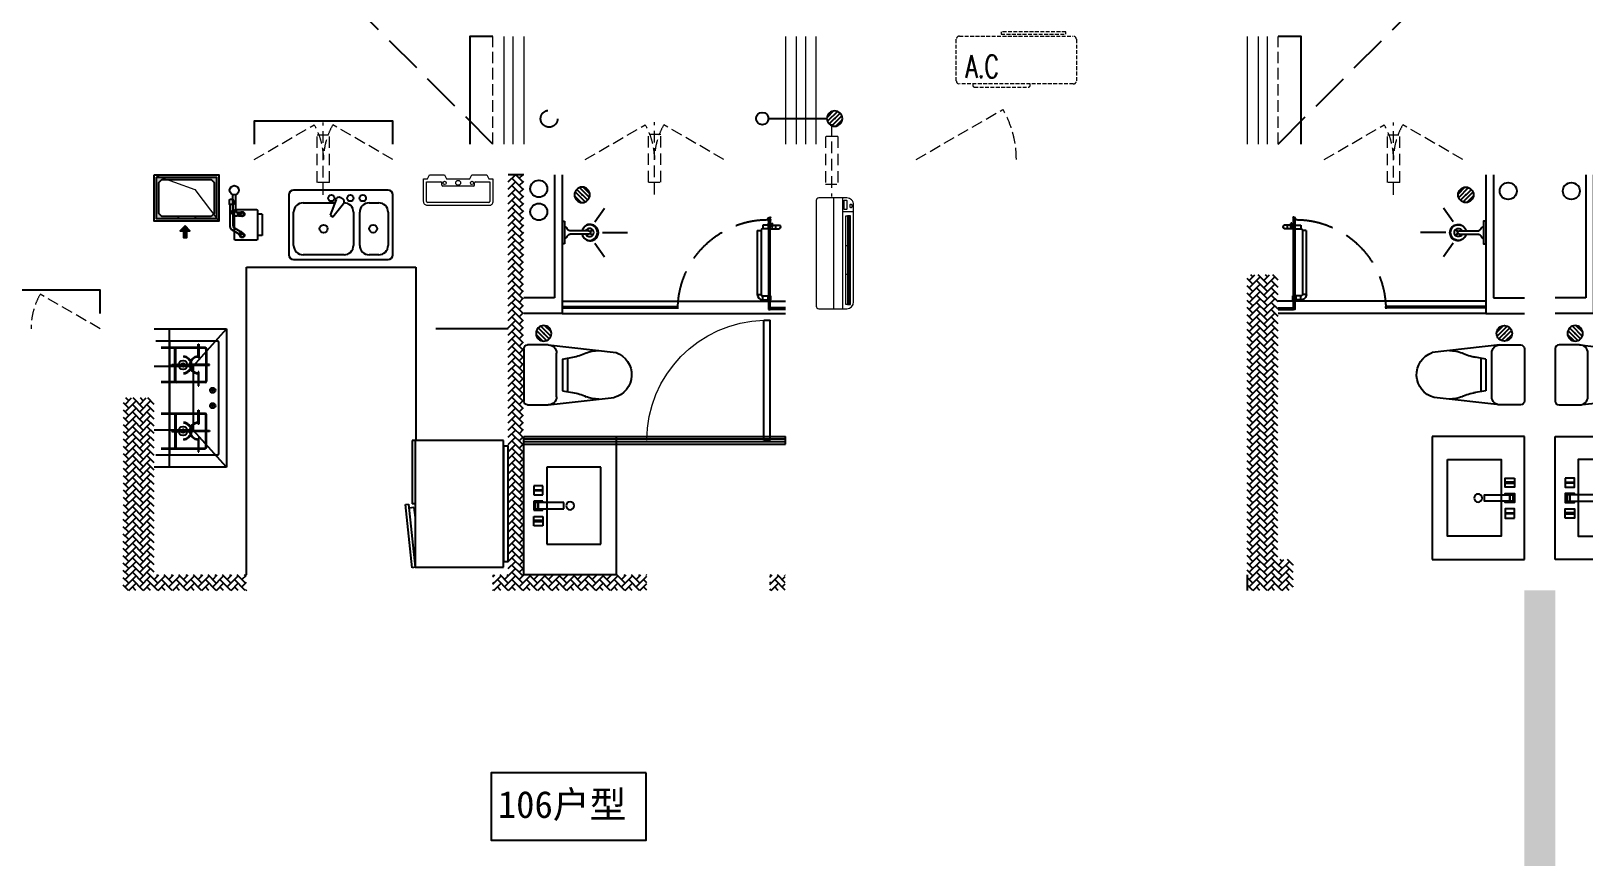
# Model space of a CAD drawing. Extents: x 5031545 to 5313844, y -886381 to -283477.
# Drawn here: x 5090514 to 5100600, y -785869 to -780502 of the extents above; entities that cross this region are included whole.
import ezdxf

# ---------------------------------------------------------------- set-up
doc = ezdxf.new("R2010")
doc.units = 0
doc.header["$LTSCALE"] = 1000
doc.header["$MEASUREMENT"] = 0
doc.linetypes.add('DASH', pattern=[0.35, 0.25, -0.1])
doc.linetypes.add('HIDDEN', pattern=[0.375, 0.25, -0.125])
doc.layers.get('0').update_dxf_attribs({"linetype": 'CONTINUOUS'})
for name, color, linetype in [('!!电气', 1, 'CONTINUOUS'), ('$RECOVER_210609100354-13', 7, 'CONTINUOUS'), ('$RECOVER_210609100354-32', 7, 'CONTINUOUS'), ('AH-FURNITURE', 1, 'CONTINUOUS'), ('CURTWALL', 4, 'CONTINUOUS'), ('IP-bath&kitchen-JOHNSON', 4, 'CONTINUOUS'), ('LVTRY', 252, 'CONTINUOUS'), ('P-bath&kitchen-JOHNSON', 4, 'CONTINUOUS'), ('VPIPE-中水', 122, 'CONTINUOUS'), ('VPIPE-凝结', 150, 'CONTINUOUS'), ('VPIPE-雨水', 4, 'DASH'), ('保温', 6, 'CONTINUOUS'), ('卫生间', 6, 'CONTINUOUS'), ('建筑-排气道', 252, 'CONTINUOUS'), ('看线', 185, 'CONTINUOUS')]:
    doc.layers.add(name, color=color, linetype=linetype)
for name, color, linetype, lineweight in [('PUB_HATCH', 8, 'CONTINUOUS', 9), ('WINDOW', 146, 'CONTINUOUS', 20), ('平面-栏杆', 56, 'CONTINUOUS', 15), ('平面-看线', 252, 'CONTINUOUS', 15), ('平面-空调室内机', 176, 'CONTINUOUS', 9), ('平面-空调预留孔', 252, 'CONTINUOUS', 15), ('立面-洞口示意', 252, 'CONTINUOUS', 13)]:
    doc.layers.add(name, color=color, linetype=linetype, lineweight=lineweight)
doc.styles.add('_TCH_DIM', font='SIMPLEX', dxfattribs={"bigfont": 'GBCBIG'})
doc.styles.add('DIM_FONT', font='SIMPLEX', dxfattribs={"width": 0.7, "bigfont": 'GBCBIG'})
doc.styles.add('黑体', font='simhei.ttf')
pattern_1 = [(45, (0, 0), (0, 47.4157523), [100.584, -33.528]), (135, (23.708, 23.708), (3e-15, 47.4157523), [100.584, -33.528])]

# ---------------------------------------------------------------- blocks, each defined once
blk = doc.blocks.new('135')
blk.add_hatch(color=256).paths.add_polyline_path([(5, 2), (4, -1), (-5, 2), (-4, 5)])
for p, q in [((-6, 19), (-3, 19)), ((-3, 19), (-6, 19)), ((-6, 3), (5, -2)), ((-6, 3), (-5, 3)), ((-5, 11), (-5, 31)), ((5, 11), (-5, 11)), ((5, 10), (-5, 10)), ((-5, 3), (-4, 6)), ((-4, 6), (5, 2)), ((0, 0), (0, 39)), ((6, 19), (3, 19)), ((3, 19), (6, 19)), ((4, -1), (5, 2)), ((5, 11), (5, 32)), ((4, -1), (6, -2))]:
    blk.add_line(p, q)
for centre, radius, start, end in [((6, 16), 13.5, 151.0147, 204.8403), ((13, 4), 20.5, 163.0924, 182.0012), ((-6, 4), 1, 184.2275, 248.4661), ((-5, 22), 0.5, 335.7643, 151.0147), ((4, 18), 9.42, 155.7643, 171.9773), ((9, 15), 14.6, 166.278, 198.0953), ((14, 4), 19.5, 163.7443, 182.5269), ((-5, 3), 0.5, 181.9385, 247.2597), ((5, 22), 0.5, 29.8425, 204.574), ((-6, 17), 11.7, 10.475, 24.574), ((-6, 15), 12.4, 338.6449, 16.0476), ((29, 7), 24, 172.9439, 199.2318), ((-6, 16), 13.4, 334.9111, 29.8425), ((26, 6), 20.6, 169.1454, 199.9526), ((6, -1), 1.17, 247.4597, 19.9526), ((6, -1), 0.5, 247.4597, 19.2318)]:
    blk.add_arc(centre, radius, start, end)
blk.add_open_spline([(-5, 31), (-4, 31), (-2, 33), (1, 29), (3, 31), (5, 32)], degree=3, knots=[0, 0, 0, 0, 3.066329, 6.218313, 11.124135, 11.124135, 11.124135, 11.124135])
blk = doc.blocks.new('fgdfsdfsfssfes')
at = {"layer": '$RECOVER_210609100354-32', "color": 252}
for p, q in [((575894, 371358), (575894, 370558)), ((575944, 371358), (575944, 370458)), ((575894, 370558), (575694, 370558)), ((575944, 370458), (575694, 370458))]:
    blk.add_line(p, q, dxfattribs=at)
at = {"color": 252}
for p, q in [((576067, 371179), (576024, 371221)), ((576092, 371182), (576027, 371247)), ((576109, 371193), (576038, 371264)), ((576120, 371210), (576056, 371275)), ((576123, 371235), (576081, 371278)), ((575817, 370279), (575774, 370321)), ((575842, 370282), (575777, 370347)), ((575859, 370293), (575788, 370364)), ((575870, 370310), (575806, 370375)), ((575873, 370335), (575831, 370378)), ((575694, 370228), (575694, 369888)), ((575853, 370253), (575719, 370253)), ((575853, 370253), (576293, 370203)), ((575906, 369916), (575906, 370200)), ((575945, 370161), (576024, 370175)), ((575945, 370161), (575945, 369955)), ((575977, 370167), (575977, 369949)), ((575853, 369863), (576281, 369912)), ((575945, 369955), (576024, 369941)), ((575719, 369863), (575853, 369863))]:
    blk.add_line(p, q, dxfattribs=at)
for points in [[(576194, 369508), (575844, 369508), (575844, 369009), (576194, 369009)], [(575759, 369388), (575759, 369328), (575819, 369328), (575819, 369388)], [(575814, 369361), (575814, 369355), (575764, 369355), (575764, 369361)], [(575759, 369128), (575759, 369188), (575819, 369188), (575819, 369128)], [(575789, 369238), (575789, 369278), (575769, 369278), (575769, 369238)], [(575789, 369278), (575789, 369238), (575954, 369238), (575954, 369278)], [(575814, 369155), (575814, 369161), (575764, 369161), (575764, 369155)]]:
    blk.add_lwpolyline(points, close=True, dxfattribs=at)
blk.add_lwpolyline([(575819, 369278), (575819, 369288), (575759, 369288), (575759, 369228), (575819, 369228), (575819, 369238)], dxfattribs=at)
blk.add_circle((575995, 369258), 26, dxfattribs=at)
for centre, radius, start, end in [((575719, 370228), 25, 90, 180), ((575853, 370200), 53.3, 0, 90), ((575968, 370463), 294, 278.5172, 296.4631), ((576181, 369992), 224, 90, 111.4798), ((576241, 370059), 153, 285.0773, 70.1181), ((575719, 369888), 25, 180, 270), ((575853, 369916), 53.3, 270, 0), ((575968, 369653), 294, 63.5369, 81.4828), ((576181, 370125), 224, 248.5202, 270)]:
    blk.add_arc(centre, radius, start, end, dxfattribs=at)
at = {"color": 252, "extrusion": (0, 0, -1)}
for centre in [(576074, 371228), (575824, 370328)]:
    blk.add_ellipse(centre, major_axis=(-35.4, 35.4), ratio=1, start_param=5.497787, end_param=11.780972, dxfattribs=at)
at = {"color": 252}
for p in [(576074, 371228), (575824, 370328)]:
    blk.add_point(p, dxfattribs=at)
at = {"layer": 'IP-bath&kitchen-JOHNSON', "color": 252}
for p, q in [((576157, 371052), (576219, 371141)), ((576157, 370915), (576219, 370826)), ((576205, 370983), (576368, 370983)), ((575944, 370538), (577294, 370538)), ((575944, 370503), (576594, 370503)), ((575944, 370493), (576594, 370493)), ((576594, 370493), (576594, 370503)), ((577294, 370493), (577194, 370493)), ((577194, 370483), (577194, 370493)), ((575944, 370458), (577294, 370458)), ((577294, 370483), (577194, 370483))]:
    blk.add_line(p, q, dxfattribs=at)
for centre, major_axis, ratio, start_param, end_param in [((576123, 370983), (0, -51), 0.990052, -1.36297, 4.504563), ((576122, 370983), (0, -26.8), 0.994812, -1.167677, 4.309269)]:
    blk.add_ellipse(centre, major_axis=major_axis, ratio=ratio, start_param=start_param, end_param=end_param, dxfattribs=at)
at = {"layer": 'LVTRY', "color": 252}
for p, q in [((575944, 371057), (575944, 370910)), ((577111, 370997), (577111, 370581)), ((577111, 370997), (577136, 370997)), ((577136, 370997), (577136, 370581)), ((577146, 371032), (577146, 371007)), ((577178, 371032), (577146, 371032)), ((577178, 371007), (577146, 371007)), ((577184, 371045), (577190, 371045)), ((577184, 371015), (577184, 371045)), ((577184, 371015), (577190, 371015)), ((577187, 371045), (577189, 371043)), ((577187, 371026), (577187, 371045)), ((577187, 371034), (577187, 371015)), ((577187, 371015), (577189, 371018)), ((577189, 371028), (577189, 371043)), ((577189, 371028), (577189, 371018)), ((577190, 371045), (577192, 371044)), ((577190, 371043), (577190, 371045)), ((577190, 371018), (577190, 371015)), ((577190, 371015), (577192, 371017)), ((577192, 371043), (577192, 371044)), ((577192, 371018), (577192, 371017)), ((577200, 371032), (577255, 371032)), ((577200, 371007), (577255, 371007)), ((577205, 371045), (577208, 371045)), ((577205, 371045), (577205, 371015)), ((577205, 371015), (577208, 371015)), ((577208, 371045), (577211, 371043)), ((577208, 371045), (577208, 371028)), ((577208, 371015), (577208, 371033)), ((577208, 371015), (577211, 371018)), ((577211, 371018), (577211, 371043)), ((577232, 371007), (577232, 371032)), ((576117, 370994), (575993, 370994)), ((576117, 370973), (575993, 370973)), ((577111, 370581), (577136, 370581)), ((577146, 370545), (577146, 370571)), ((577146, 370571), (577178, 370571)), ((577146, 370545), (577178, 370545)), ((577180, 370573), (577178, 370571)), ((577178, 370571), (577178, 370545)), ((577180, 370543), (577178, 370545)), ((577180, 370573), (577180, 370543)), ((577183, 370573), (577180, 370573)), ((577183, 370543), (577180, 370543)), ((577183, 370573), (577183, 370543)), ((577195, 370573), (577198, 370573)), ((577195, 370543), (577195, 370573)), ((577195, 370543), (577198, 370543)), ((577198, 370543), (577198, 370573)), ((577198, 370573), (577199, 370571)), ((577199, 370545), (577199, 370571)), ((575694, 368858), (575694, 369658)), ((575694, 369658), (576294, 369658)), ((576294, 369658), (576294, 368858)), ((576294, 368858), (575694, 368858))]:
    blk.add_line(p, q, dxfattribs=at)
blk.add_lwpolyline([(575944, 371057), (575960, 371057), (575960, 370910), (575944, 370910)], dxfattribs=at)
for points in [[(575974, 371010, 0.364142), (575960, 371021, 0.020495)], [(575993, 370994, -0.21439), (575974, 371010, -7.649644)], [(575974, 370957, -0.364142), (575960, 370946, -0.020495)], [(575993, 370973, 0.214893), (575974, 370957, 7.649644)]]:
    blk.add_lwpolyline(points, format="xyb", dxfattribs=at)
blk.add_lwpolyline([(577194, 370483), (577194, 371070), (577184, 371070), (577184, 370483)], close=True, dxfattribs=at)
for centre, radius, start, end in [((577246, 371020), 15.3, 304.053, 55.9616), ((576117, 370983), 10.5, 270.0085, 90.0085)]:
    blk.add_arc(centre, radius, start, end, dxfattribs=at)
for centre, major_axis, ratio, start_param, end_param in [((576125, 370983), (0, 53.6), 0.987577, 1.76809, 7.656688), ((576109, 370996), (-1.43, 0), 0.85, 4.712389, 10.995574), ((576133, 370996), (-1.43, 0), 0.85, 4.712389, 10.995574), ((577146, 370997), (0, 10.4), 1, 0, 1.570796), ((576109, 370971), (-1.43, 0), 0.85, -1.570796, 4.712389), ((576133, 370971), (-1.43, 0), 0.85, 4.712389, 10.995574), ((577146, 370581), (0, 35.7), 1, 1.570796, 3.141593), ((577146, 370581), (0, 10.4), 1, 1.570796, 3.141593)]:
    blk.add_ellipse(centre, major_axis=major_axis, ratio=ratio, start_param=start_param, end_param=end_param, dxfattribs=at)
at = {"layer": 'P-bath&kitchen-JOHNSON', "color": 252, "linetype": 'DASH'}
blk.add_arc((577180, 370481), 586, 89.7967, 179.3922, dxfattribs=at)
at = {"layer": 'LVTRY', "color": 252, "xscale": -1, "rotation": 179.9926850961998}
blk.add_blockref('135', (577189, 371081), dxfattribs=at)
blk = doc.blocks.new('cvxcvxvcxvcx')
blk.add_hatch(color=252).paths.add_polyline_path([(580594, 371079), (580595, 371082), (580603, 371078), (580602, 371075)])
at = {"layer": '$RECOVER_210609100354-32', "color": 252}
for p, q in [((581944, 371358), (581944, 370458)), ((581994, 371358), (581994, 370558)), ((581994, 370558), (582194, 370558)), ((581944, 370458), (582194, 370458))]:
    blk.add_line(p, q, dxfattribs=at)
at = {"color": 252}
for p, q in [((581764, 371235), (581807, 371278)), ((581767, 371210), (581832, 371275)), ((581778, 371193), (581849, 371264)), ((581795, 371182), (581860, 371247)), ((581821, 371179), (581863, 371221)), ((580605, 371078), (580593, 371083)), ((580595, 371082), (580593, 371083)), ((580595, 371082), (580593, 371079)), ((580602, 371075), (580593, 371079)), ((580593, 371071), (580604, 371071)), ((580593, 371070), (580604, 371070)), ((580593, 371062), (580595, 371061)), ((580595, 371061), (580593, 371061)), ((580594, 371070), (580594, 371048)), ((580599, 371081), (580599, 371042)), ((580604, 371078), (580602, 371075)), ((580604, 371062), (580602, 371061)), ((580602, 371061), (580604, 371061)), ((580604, 371078), (580604, 371078)), ((580604, 371070), (580604, 371050)), ((580634, 370413), (580594, 370413)), ((580594, 369633), (580594, 370413)), ((580634, 369633), (580634, 370413)), ((582014, 370335), (582057, 370378)), ((582017, 370310), (582082, 370375)), ((582028, 370293), (582099, 370364)), ((582045, 370282), (582110, 370347)), ((582071, 370279), (582113, 370321)), ((582034, 370253), (581594, 370203)), ((581981, 369916), (581981, 370200)), ((582034, 370253), (582169, 370253)), ((582194, 370228), (582194, 369888)), ((581942, 370161), (581864, 370175)), ((581910, 370167), (581910, 369949)), ((581942, 370161), (581942, 369955)), ((582034, 369863), (581607, 369912)), ((581942, 369955), (581864, 369941)), ((582169, 369863), (582034, 369863)), ((580594, 369633), (580634, 369633)), ((581694, 369458), (582044, 369458)), ((581694, 368959), (581694, 369458)), ((582044, 369458), (582044, 368959)), ((582069, 369278), (582069, 369338)), ((582069, 369338), (582129, 369338)), ((582074, 369311), (582074, 369305)), ((582124, 369311), (582074, 369311)), ((582074, 369305), (582124, 369305)), ((582124, 369305), (582124, 369311)), ((582129, 369338), (582129, 369278)), ((581934, 369188), (581934, 369228)), ((581934, 369228), (582099, 369228)), ((582099, 369188), (581934, 369188)), ((582129, 369278), (582069, 369278)), ((582069, 369228), (582069, 369238)), ((582069, 369238), (582129, 369238)), ((582069, 369178), (582069, 369188)), ((582099, 369188), (582099, 369228)), ((582099, 369228), (582119, 369228)), ((582099, 369228), (582099, 369188)), ((582119, 369188), (582099, 369188)), ((582119, 369228), (582119, 369188)), ((582129, 369238), (582129, 369178)), ((582129, 369178), (582069, 369178)), ((582129, 369138), (582069, 369138)), ((582069, 369138), (582069, 369078)), ((582074, 369105), (582074, 369111)), ((582074, 369111), (582124, 369111)), ((582124, 369105), (582074, 369105)), ((582124, 369111), (582124, 369105)), ((582129, 369078), (582129, 369138)), ((582069, 369078), (582129, 369078)), ((582044, 368959), (581694, 368959))]:
    blk.add_line(p, q, dxfattribs=at)
blk.add_circle((581893, 369208), 26, dxfattribs=at)
for centre, radius, start, end in [((580605, 371065), 13.4, 154.9185, 209.8498), ((580593, 371082), 0.5, 67.467, 199.2391), ((580593, 371082), 1.17, 67.467, 199.9599), ((580570, 371074), 24, 352.9513, 19.2391), ((580572, 371074), 20.6, 349.1527, 19.9599), ((580605, 371065), 12.4, 158.6522, 196.0549), ((580605, 371064), 11.7, 190.4823, 204.5814), ((580594, 371058), 0.5, 209.8498, 24.5814), ((580595, 371063), 9.42, 335.7717, 351.9846), ((580604, 371059), 0.5, 155.7717, 331.0221), ((580604, 371077), 0.5, 1.9458, 67.267), ((580585, 371077), 19.5, 343.7516, 2.5342), ((580593, 371065), 13.5, 331.0221, 24.8476), ((580590, 371065), 14.6, 346.2853, 18.1027), ((580605, 371077), 1, 4.2348, 68.4734), ((580585, 371077), 20.5, 343.0997, 2.0085), ((581646, 370059), 153, 109.8819, 254.9227), ((581707, 369992), 224, 68.5202, 90), ((581920, 370463), 294, 243.5369, 261.4828), ((582034, 370200), 53.3, 90, 180), ((582169, 370228), 25, 0, 90), ((581707, 370125), 224, 270, 291.4798), ((581920, 369653), 294, 98.5172, 116.4631), ((582034, 369916), 53.3, 180, 270), ((582169, 369888), 25, 270, 0)]:
    blk.add_arc(centre, radius, start, end, dxfattribs=at)
at = {"color": 252, "lineweight": 13}
blk.add_arc((580614, 369633), 780, 360, 88.5307, dxfattribs=at)
at = {"color": 252}
for centre in [(581814, 371228), (582064, 370328)]:
    blk.add_ellipse(centre, major_axis=(35.4, 35.4), ratio=1, start_param=5.497787, end_param=11.780972, dxfattribs=at)
blk.add_open_spline([(580604, 371050), (580603, 371049), (580601, 371048), (580598, 371052), (580595, 371050), (580594, 371048)], degree=3, knots=[0, 0, 0, 0, 3.066329, 6.218313, 11.124135, 11.124135, 11.124135, 11.124135], dxfattribs=at)
for p in [(581814, 371228), (582064, 370328)]:
    blk.add_point(p, dxfattribs=at)
at = {"layer": 'CURTWALL', "color": 252}
for p, q in [((582194, 369658), (580494, 369658)), ((580494, 369608), (580494, 369658)), ((582194, 369642), (580494, 369642)), ((582194, 369625), (580494, 369625)), ((582194, 369608), (580494, 369608)), ((582194, 369608), (582194, 369658))]:
    blk.add_line(p, q, dxfattribs=at)
at = {"layer": 'IP-bath&kitchen-JOHNSON', "color": 252}
for p, q in [((581731, 371052), (581669, 371141)), ((581682, 370983), (581519, 370983)), ((581731, 370915), (581669, 370826)), ((581944, 370538), (580494, 370538)), ((580494, 370493), (580594, 370493)), ((580594, 370483), (580594, 370493)), ((581944, 370503), (581194, 370503)), ((581194, 370493), (581194, 370503)), ((581944, 370493), (581194, 370493)), ((580494, 370483), (580594, 370483)), ((581944, 370458), (580494, 370458))]:
    blk.add_line(p, q, dxfattribs=at)
at = {"layer": 'IP-bath&kitchen-JOHNSON', "color": 252, "extrusion": (0, 0, -1)}
for centre, major_axis, ratio, start_param, end_param in [((581765, 370983), (0, 51), 0.990052, 1.778622, 7.646156), ((581766, 370983), (0, 26.8), 0.994812, 1.973916, 7.450862)]:
    blk.add_ellipse(centre, major_axis=major_axis, ratio=ratio, start_param=start_param, end_param=end_param, dxfattribs=at)
at = {"layer": 'LVTRY', "color": 252}
for p, q in [((580587, 371032), (580533, 371032)), ((580587, 371007), (580533, 371007)), ((580556, 371007), (580556, 371032)), ((580579, 371045), (580577, 371043)), ((580577, 371018), (580577, 371043)), ((580579, 371015), (580577, 371018)), ((580582, 371045), (580579, 371045)), ((580579, 371045), (580579, 371028)), ((580579, 371015), (580579, 371033)), ((580582, 371015), (580579, 371015)), ((580582, 371045), (580582, 371015)), ((580594, 370483), (580594, 371070)), ((580594, 371070), (580604, 371070)), ((580597, 371045), (580596, 371044)), ((580596, 371043), (580596, 371044)), ((580596, 371018), (580596, 371017)), ((580597, 371015), (580596, 371017)), ((580604, 371045), (580597, 371045)), ((580597, 371043), (580597, 371045)), ((580597, 371018), (580597, 371015)), ((580604, 371015), (580597, 371015)), ((580601, 371045), (580599, 371043)), ((580599, 371028), (580599, 371043)), ((580599, 371028), (580599, 371018)), ((580601, 371015), (580599, 371018)), ((580601, 371026), (580601, 371045)), ((580601, 371034), (580601, 371015)), ((580604, 371070), (580604, 370483)), ((580604, 371015), (580604, 371045)), ((580609, 371032), (580641, 371032)), ((580609, 371007), (580641, 371007)), ((580641, 371032), (580641, 371007)), ((580651, 370997), (580651, 370581)), ((580677, 370997), (580651, 370997)), ((580677, 370997), (580677, 370581)), ((581944, 371057), (581928, 371057)), ((581928, 371057), (581928, 370910)), ((581944, 371057), (581944, 370910)), ((581770, 370994), (581894, 370994)), ((581770, 370973), (581894, 370973)), ((581928, 370910), (581944, 370910)), ((580590, 370573), (580588, 370571)), ((580588, 370545), (580588, 370571)), ((580590, 370543), (580590, 370573)), ((580593, 370573), (580590, 370573)), ((580593, 370543), (580590, 370543)), ((580593, 370543), (580593, 370573)), ((580604, 370573), (580607, 370573)), ((580604, 370573), (580604, 370543)), ((580604, 370543), (580607, 370543)), ((580607, 370573), (580607, 370543)), ((580607, 370573), (580609, 370571)), ((580607, 370543), (580609, 370545)), ((580609, 370571), (580609, 370545)), ((580641, 370571), (580609, 370571)), ((580641, 370545), (580609, 370545)), ((580641, 370545), (580641, 370571)), ((580677, 370581), (580651, 370581)), ((580604, 370483), (580594, 370483)), ((582194, 369658), (581594, 369658)), ((581594, 369658), (581594, 368758)), ((582194, 368758), (582194, 369658)), ((581594, 368758), (582194, 368758))]:
    blk.add_line(p, q, dxfattribs=at)
for centre, radius, start, end in [((580541, 371020), 15.3, 124.0384, 235.947), ((581886, 371022), 29.7, 286.0573, 334.4592), ((581927, 371006), 14.6, 87.5818, 167.6166), ((581770, 370983), 10.5, 89.9915, 269.9915), ((581886, 370944), 29.9, 25.5934, 74.1055), ((581927, 370960), 14.6, 192.3665, 272.4012)]:
    blk.add_arc(centre, radius, start, end, dxfattribs=at)
at = {"layer": 'LVTRY', "color": 252, "extrusion": (0, 0, -1)}
for centre, major_axis, ratio, start_param, end_param in [((580641, 370997), (7.33, 7.33), 1, -0.78527, 0.785526), ((581762, 370983), (0, 53.6), 0.987577, 1.76809, 7.656688), ((581754, 370996), (-1.43, 0), 0.85, -1.570796, 4.712389), ((581779, 370996), (-1.43, 0), 0.85, 4.712389, 10.995574), ((581754, 370971), (-1.43, 0), 0.85, -1.570796, 4.712389), ((581779, 370971), (-1.43, 0), 0.85, -1.570796, 4.712389), ((580641, 370581), (7.33, 7.33), 1, 0.785526, 2.356322), ((580641, 370581), (-25.3, 25.3), 1, 2.356322, 3.927118)]:
    blk.add_ellipse(centre, major_axis=major_axis, ratio=ratio, start_param=start_param, end_param=end_param, dxfattribs=at)
at = {"layer": 'P-bath&kitchen-JOHNSON', "color": 252, "linetype": 'DASH'}
blk.add_arc((580607, 370481), 586, 0.6078, 90.2033, dxfattribs=at)
blk = doc.blocks.new('A$C001338C2')
at = {"color": 8}
for p, q in [((845, 304), (55, 304)), ((109, 215), (109, 304)), ((0, 249), (0, 22)), ((900, 22), (900, 249)), ((22, 0), (878, 0))]:
    blk.add_line(p, q, dxfattribs=at)
at = {"color": 8, "lineweight": 5}
for p, q in [((865, 279), (144, 279)), ((144, 279), (144, 266)), ((387, 279), (144, 279)), ((144, 279), (144, 253)), ((144, 266), (865, 266)), ((144, 240), (144, 253)), ((144, 253), (865, 253)), ((387, 240), (387, 279)), ((865, 279), (622, 279)), ((622, 279), (622, 240)), ((865, 253), (865, 279)), ((865, 266), (865, 240)), ((900, 215), (0, 215)), ((900, 143), (0, 143)), ((865, 240), (144, 240)), ((622, 240), (387, 240))]:
    blk.add_line(p, q, dxfattribs=at)
at = {"color": 8}
for points in [[(73, 275), (57, 275, -0.414214), (51, 281), (51, 283, -0.414214), (57, 289), (73, 289, -0.414214), (79, 283), (79, 281, -0.414214)], [(89, 226), (22, 226, -0.414214), (17, 232), (17, 243, -0.414214), (22, 249), (89, 249, -0.414214), (95, 243), (95, 232, -0.414214)]]:
    blk.add_lwpolyline(points, format="xyb", close=True, dxfattribs=at)
for centre, radius, start, end in [((55, 249), 55, 90, 180), ((845, 249), 55, 360, 90), ((22, 22), 22, 180, 270), ((878, 22), 22, 270, 360)]:
    blk.add_arc(centre, radius, start, end, dxfattribs=at)
blk = doc.blocks.new('dongkong')
at = {"layer": '平面-空调预留孔', "color": 8, "linetype": 'HIDDEN', "ltscale": 0.3}
for p, q in [((-603836, 210821), (-603836, 210511)), ((-603836, 210821), (-603756, 210821)), ((-603796, 210900), (-603796, 210431)), ((-603756, 210821), (-603756, 210511))]:
    blk.add_line(p, q, dxfattribs=at)
blk.add_lwpolyline([(-603756, 210511), (-603836, 210511)], dxfattribs=at)
blk = doc.blocks.new('VDVDVDCZSCCS')
at = {"layer": '保温', "linetype": 'ByBlock', "ltscale": 10}
h = blk.add_hatch(dxfattribs=at)
h.set_pattern_fill('AR-HBONE', color=251, scale=55)
h.set_pattern_definition(pattern_1)
h.paths.add_polyline_path([(554117, 373624), (554116, 371024), (554017, 371024), (554017, 373624)])
h = blk.add_hatch(dxfattribs=at)
h.set_pattern_fill('AR-HBONE', color=251, scale=55)
h.set_pattern_definition(pattern_1)
h.paths.add_polyline_path([(559017, 372974), (559016, 370924), (558816, 370924), (558817, 372974)])
h = blk.add_hatch(dxfattribs=at)
h.set_pattern_fill('AR-HBONE', color=251, scale=55)
h.set_pattern_definition(pattern_1)
h.paths.add_polyline_path([(551717, 372174), (551716, 370924), (551516, 370924), (551517, 372174)])
h = blk.add_hatch(dxfattribs=at)
h.set_pattern_fill('AR-HBONE', color=251, scale=55)
h.set_pattern_definition(pattern_1)
h.paths.add_polyline_path([(559016, 370924), (559016, 371124), (559116, 371124), (559116, 370924)])
h = blk.add_hatch(dxfattribs=at)
h.set_pattern_fill('AR-HBONE', color=251, scale=55)
h.set_pattern_definition(pattern_1)
h.paths.add_polyline_path([(551716, 370924), (551716, 371024), (552316, 371024), (552316, 370924)])
h = blk.add_hatch(dxfattribs=at)
h.set_pattern_fill('AR-HBONE', color=251, scale=55)
h.set_pattern_definition(pattern_1)
edge = h.paths.add_edge_path()
edge.add_line((553917, 370924), (553917, 371024))
edge.add_line((553918, 371024), (554916, 371024))
edge.add_line((554916, 371024), (554916, 370924))
edge.add_line((554916, 370924), (553917, 370924))
h = blk.add_hatch(dxfattribs=at)
h.set_pattern_fill('AR-HBONE', color=251, scale=55)
h.set_pattern_definition(pattern_1)
h.paths.add_polyline_path([(555716, 370924), (555716, 371024), (555816, 371024), (555816, 370924)])
at = {"layer": '保温', "color": 251, "linetype": 'ByBlock', "ltscale": 10}
for p, q in [((554117, 373624), (554017, 373624)), ((558817, 371024), (558817, 370924))]:
    blk.add_line(p, q, dxfattribs=at)
blk = doc.blocks.new('*U140')
h = blk.add_hatch(color=5)
h.set_gradient(color1=(0, 0, 255), rotation=180, tint=1)
h.paths.add_polyline_path([(0, 0), (-6.35, -6.35), (-6.35, -2.159), (-15, -2.159), (-15, 2.159), (-6.35, 2.159), (-6.35, 6.35)])
at = {"color": 0, "linetype": 'Continuous'}
blk.add_lwpolyline([(0, 0), (-6.35, -6.35), (-6.35, -2.159), (-15, -2.159), (-15, 2.159), (-6.35, 2.159), (-6.35, 6.35)], close=True, dxfattribs=at)
blk = doc.blocks.new('vcxvcdfvdxv')
at = {"layer": 'PUB_HATCH'}
blk.add_hatch(color=252, dxfattribs=at).paths.add_polyline_path([(582309, 371343), (582309, 371073), (582449, 371073), (582449, 371088), (582344, 371088), (582324, 371108), (582324, 371308), (582344, 371328), (582664, 371328), (582684, 371308), (582684, 371108), (582664, 371088), (582559, 371088), (582559, 371073), (582699, 371073), (582699, 371343)])
at = {"layer": 'AH-FURNITURE', "color": 252}
for p, q in [((582804, 371126), (582804, 371230)), ((582824, 371126), (582824, 371230)), ((582785, 371166), (582785, 371031)), ((582805, 371166), (582805, 371031)), ((582843, 371113), (582836, 371113)), ((582995, 371103), (582965, 371103)), ((582995, 371103), (582995, 370965)), ((582796, 371002), (582843, 370974)), ((582811, 371017), (582857, 370988)), ((582843, 371093), (582836, 371093)), ((582995, 370965), (582965, 370965))]:
    blk.add_line(p, q, dxfattribs=at)
for points in [[(582782, 371188, -1), (582808, 371188), (582808, 371166), (582782, 371166)], [(582836, 371090), (582821, 371090, -0.414214), (582801, 371110), (582801, 371126), (582827, 371126), (582827, 371116), (582836, 371116)], [(582965, 371124), (582965, 370944, -0.414214), (582955, 370934), (582825, 370934, -0.414214), (582815, 370944), (582815, 371124, -0.414214), (582825, 371134), (582955, 371134, -0.414214)], [(582866, 371116, -1), (582866, 371090), (582843, 371090), (582843, 371116)], [(582875, 370975, -1), (582856, 370956), (582841, 370972), (582859, 370990)]]:
    blk.add_lwpolyline(points, format="xyb", close=True, dxfattribs=at)
for centre, radius in [((582814, 371258), 30), ((582866, 371103), 15), ((582866, 371103), 10), ((582866, 370965), 15), ((582866, 370965), 10)]:
    blk.add_circle(centre, radius, dxfattribs=at)
for radius in [40, 20]:
    blk.add_arc((582825, 371031), radius, 180, 225, dxfattribs=at)
at = {"layer": 'LVTRY', "color": 252}
for p, q in [((583169, 371228), (583169, 370839)), ((583813, 371258), (583199, 371258)), ((583475, 371199), (583436, 371096)), ((583504, 371210), (583518, 371202)), ((583844, 370839), (583844, 371228)), ((583199, 370900), (583199, 371115)), ((583261, 371177), (583466, 371177)), ((583454, 371086), (583524, 371171)), ((583588, 371115), (583588, 370900)), ((583629, 370900), (583629, 371115)), ((583690, 371177), (583752, 371177)), ((583813, 371115), (583813, 370900)), ((582449, 371088), (582449, 371073)), ((582559, 371088), (582559, 371073)), ((583436, 371096), (583454, 371086)), ((583199, 370808), (583813, 370808)), ((583527, 370839), (583261, 370839)), ((583752, 370839), (583690, 370839)), ((582894, 368758), (582894, 370758)), ((582894, 370758), (583994, 370758)), ((583994, 370758), (583994, 369632)), ((582294, 370358), (582764, 370358)), ((582394, 369458), (582394, 370358)), ((582548, 370115), (582764, 370358)), ((582764, 370358), (582764, 369458)), ((582704, 370278), (582304, 370278)), ((582339, 370238), (582624, 370238)), ((582339, 370233), (582624, 370233)), ((582394, 370268), (582394, 369548)), ((582429, 370018), (582429, 370228)), ((582434, 370018), (582434, 370228)), ((582579, 370168), (582579, 370258)), ((582579, 370258), (582583, 370258)), ((582583, 370258), (582583, 370168)), ((582629, 370228), (582629, 370018)), ((582634, 370228), (582634, 370018)), ((582714, 369548), (582714, 370268)), ((582294, 370115), (582548, 370115)), ((582394, 369700), (582394, 370115)), ((582409, 370126), (582536, 370126)), ((582409, 370121), (582409, 370126)), ((582536, 370121), (582409, 370121)), ((582654, 370126), (582526, 370126)), ((582526, 370126), (582526, 370121)), ((582526, 370121), (582654, 370121)), ((582536, 370126), (582536, 370121)), ((582548, 370115), (582548, 369700)), ((582583, 370168), (582579, 370168)), ((582654, 370121), (582654, 370126)), ((582624, 370013), (582339, 370013)), ((582624, 370008), (582339, 370008)), ((582583, 370078), (582579, 370078)), ((582579, 370078), (582579, 369988)), ((582579, 369988), (582583, 369988)), ((582583, 369988), (582583, 370078)), ((582693, 369958), (582654, 369958)), ((582674, 369939), (582674, 369978)), ((582624, 369808), (582339, 369808)), ((582624, 369803), (582339, 369803)), ((582429, 369798), (582429, 369588)), ((582434, 369798), (582434, 369588)), ((582579, 369738), (582579, 369828)), ((582579, 369828), (582583, 369828)), ((582583, 369828), (582583, 369738)), ((582629, 369588), (582629, 369798)), ((582634, 369588), (582634, 369798)), ((582693, 369858), (582654, 369858)), ((582674, 369839), (582674, 369878)), ((582548, 369700), (582294, 369700)), ((582536, 369696), (582409, 369696)), ((582409, 369696), (582409, 369691)), ((582409, 369691), (582536, 369691)), ((582526, 369691), (582526, 369696)), ((582526, 369696), (582654, 369696)), ((582654, 369691), (582526, 369691)), ((582536, 369691), (582536, 369696)), ((582764, 369458), (582548, 369700)), ((582583, 369738), (582579, 369738)), ((582654, 369696), (582654, 369691)), ((582339, 369583), (582624, 369583)), ((582583, 369648), (582579, 369648)), ((582579, 369648), (582579, 369558)), ((582583, 369558), (582583, 369648)), ((583970, 369632), (583970, 369220)), ((583989, 369632), (583970, 369632)), ((583989, 369632), (583989, 368808)), ((584562, 369632), (583989, 369632)), ((584562, 368808), (584562, 369632)), ((582304, 369538), (582704, 369538)), ((582339, 369578), (582624, 369578)), ((582579, 369558), (582583, 369558)), ((582764, 369458), (582294, 369458)), ((583926, 369215), (583945, 369217)), ((583970, 368805), (583926, 369215)), ((583945, 369217), (583989, 368808)), ((583980, 369197), (583949, 369192)), ((583989, 369220), (583970, 369220)), ((583980, 369197), (583989, 369131)), ((583989, 368808), (583970, 368805)), ((583985, 368832), (583989, 368832)), ((583989, 368808), (584562, 368808))]:
    blk.add_line(p, q, dxfattribs=at)
for points in [[(582294, 371358), (582714, 371358), (582714, 371058), (582294, 371058)], [(582309, 371343), (582699, 371343), (582699, 371073), (582309, 371073)], [(582664, 371088), (582344, 371088), (582324, 371108), (582324, 371308), (582344, 371328), (582664, 371328), (582684, 371308), (582684, 371108), (582664, 371088)], [(584562, 368845), (584594, 368845), (584594, 369595), (584562, 369595)]]:
    blk.add_lwpolyline(points, close=True, dxfattribs=at)
for centre, radius in [((583445, 371207), 20.5), ((583568, 371207), 20.5), ((583649, 371207), 20.5), ((583394, 371008), 25.6), ((583716, 371008), 25.6), ((582481, 370123), 29.7), ((582481, 370123), 11.7), ((582674, 369958), 17), ((582674, 369858), 17), ((582481, 369693), 29.7), ((582481, 369693), 11.7)]:
    blk.add_circle(centre, radius, dxfattribs=at)
for centre, radius, start, end in [((583199, 371228), 30.7, 90, 180), ((583494, 371192), 20.5, 60, 159.4623), ((583508, 371184), 20.5, 320.5377, 60), ((583813, 371228), 30.7, 360, 90), ((583261, 371115), 61.4, 90, 180), ((583527, 371115), 61.4, 360, 90), ((583690, 371115), 61.4, 90, 180), ((583752, 371115), 61.4, 360, 90), ((583261, 370900), 61.4, 180, 270), ((583527, 370900), 61.4, 270, 360), ((583690, 370900), 61.4, 180, 270), ((583752, 370900), 61.4, 270, 360), ((583199, 370839), 30.7, 180, 270), ((583813, 370839), 30.7, 270, 360), ((582404, 370268), 10, 90, 180), ((582439, 370228), 10, 90, 180), ((582439, 370228), 5, 90, 180), ((582624, 370228), 10, 0, 90), ((582624, 370228), 5, 0, 90), ((582704, 370268), 10, 0, 90), ((582481, 370123), 56.7, 2.2742, 87.7258), ((582481, 370123), 52.2, 2.4704, 87.5296), ((582481, 370123), 56.7, 272.2742, 357.7258), ((582481, 370123), 52.2, 272.4704, 357.5296), ((582581, 370123), 56.7, 92.2742, 177.7258), ((582581, 370123), 56.7, 182.2742, 267.7258), ((582581, 370123), 52.2, 92.4704, 177.5296), ((582581, 370123), 52.2, 182.4704, 267.5296), ((582439, 370018), 10, 180, 270), ((582439, 370018), 5, 180, 270), ((582624, 370018), 5, 270, 0), ((582624, 370018), 10, 270, 0), ((582439, 369798), 10, 90, 180), ((582439, 369798), 5, 90, 180), ((582624, 369798), 10, 0, 90), ((582624, 369798), 5, 0, 90), ((582481, 369693), 56.7, 2.2742, 87.7258), ((582481, 369693), 52.2, 2.4704, 87.5296), ((582481, 369693), 56.7, 272.2742, 357.7258), ((582481, 369693), 52.2, 272.4704, 357.5296), ((582581, 369693), 56.7, 92.2742, 177.7258), ((582581, 369693), 56.7, 182.2742, 267.7258), ((582581, 369693), 52.2, 92.4704, 177.5296), ((582581, 369693), 52.2, 182.4704, 267.5296), ((582439, 369588), 10, 180, 270), ((582439, 369588), 5, 180, 270), ((582624, 369588), 5, 270, 0), ((582624, 369588), 10, 270, 0), ((582404, 369548), 10, 180, 270), ((582704, 369548), 10, 270, 0)]:
    blk.add_arc(centre, radius, start, end, dxfattribs=at)
at = {"layer": '平面-空调预留孔', "color": 252}
for p, q in [((584063, 371185), (584063, 371312)), ((584063, 371312), (584156, 371312)), ((584162, 371292), (584162, 371306)), ((584375, 371292), (584375, 371306)), ((584381, 371312), (584474, 371312)), ((584474, 371312), (584474, 371185)), ((584169, 371286), (584368, 371286)), ((584467, 371178), (584070, 371178))]:
    blk.add_line(p, q, dxfattribs=at)
blk.add_lwpolyline([(584345, 371332), (584358, 371358), (584454, 371358), (584467, 371332), (584494, 371332), (584494, 371185, -0.414214), (584467, 371158), (584070, 371158, -0.414214), (584044, 371185), (584044, 371332), (584070, 371332), (584083, 371358), (584180, 371358), (584193, 371332)], format="xyb", close=True, dxfattribs=at)
for centre, radius in [((584180, 371306), 10.6), ((584268, 371306), 15.8), ((584358, 371306), 10.6)]:
    blk.add_circle(centre, radius, dxfattribs=at)
for centre, start, end in [((584156, 371306), 360, 90), ((584381, 371306), 90, 180), ((584169, 371292), 180, 270), ((584368, 371292), 270, 0), ((584070, 371185), 180, 270), ((584467, 371185), 270, 0)]:
    blk.add_arc(centre, 6.6, start, end, dxfattribs=at)
at = {"layer": '立面-洞口示意', "color": 252}
blk.add_lwpolyline([(582294, 371358), (582557, 371264), (582714, 371058)], dxfattribs=at)
at = {"layer": '建筑-排气道', "color": 252, "xscale": -5, "yscale": 5, "zscale": 5, "rotation": 270}
blk.add_blockref('*U140', (582494, 371026), dxfattribs=at)
at = {"layer": 'LVTRY', "color": 252, "style": 'DIM_FONT', "width": 0.8, "flags": 9}
for tag in ['YSIZE', 'XSIZE']:
    blk.add_attdef(tag, (583506, 371257), '', height=0.5, rotation=90, dxfattribs=at)
blk = doc.blocks.new('A$C04040EB5')
at = {"layer": '保温', "linetype": 'Continuous', "ltscale": 10}
h = blk.add_hatch(dxfattribs=at)
h.set_pattern_fill('HEX', color=251, scale=10, angle=90, style=0)
h.set_pattern_definition([(90, (-503782.455, -514000.21), (-16.49778, 1e-15), [9.525, -19.05]), (210, (-503782.455, -514000.21), (8.24889, -14.2874966), [9.525, -19.05]), (150, (-503782.455, -513990.684), (-8.24889, -14.2874966), [9.525, -19.05])])
edge = h.paths.add_edge_path()
edge.add_line((0, 2048), (200, 2048))
edge.add_line((200, 2048), (200, 4800))
edge.add_line((200, 4800), (0, 4800))
edge.add_line((0, 4800), (0, 2048))
h = blk.add_hatch(dxfattribs=at)
h.set_pattern_fill('HEX', color=251, scale=10, angle=90, style=0)
h.set_pattern_definition([(90, (-503782.47, -516048.461), (-16.49778, 1e-15), [9.525, -19.05]), (210, (-503782.47, -516048.461), (8.24889, -14.2874966), [9.525, -19.05]), (150, (-503782.47, -516038.936), (-8.24889, -14.2874966), [9.525, -19.05])])
h.paths.add_polyline_path([(0, 0), (200, 0), (200, 398), (0, 398)])
at = {"layer": '保温', "color": 251, "linetype": 'ByBlock', "ltscale": 10}
blk.add_line((0, 0), (200, 0), dxfattribs=at)
blk = doc.blocks.new('BFBTCSD')
at = {"layer": '卫生间', "color": 252, "linetype": 'DASH'}
for p, q in [((700017, 682657), (699117, 683557)), ((705117, 682657), (706017, 683557))]:
    blk.add_line(p, q, dxfattribs=at)
blk = doc.blocks.new('rtyryrtyeeretee')
at = {"layer": '平面-空调预留孔', "color": 252, "linetype": 'DASH', "ltscale": 0.1}
for p, q in [((669749, 343882), (669749, 343872)), ((669759, 343862), (670112, 343862)), ((670122, 343872), (670122, 343882))]:
    blk.add_line(p, q, dxfattribs=at)
blk.add_lwpolyline([(670402, 343882), (669662, 343882, -0.414214), (669642, 343902), (669642, 344172, -0.414214), (669662, 344192), (670402, 344192, -0.414214), (670422, 344172), (670422, 343902, -0.414214)], format="xyb", close=True, dxfattribs=at)
blk.add_lwpolyline([(670353, 344221), (669933, 344221), (669933, 344206), (670353, 344206)], close=True, dxfattribs=at)
for centre, start, end in [((669759, 343872), 180, 270), ((670112, 343872), 270, 0)]:
    blk.add_arc(centre, 10, start, end, dxfattribs=at)
at = {"layer": '平面-空调预留孔', "color": 252, "linetype": 'DASH', "ltscale": 0.1, "style": '_TCH_DIM', "width": 0.705882}
blk.add_text('A.C', height=146.9, dxfattribs=at).set_placement((669701, 343922))
blk = doc.blocks.new('$lvtry$00000171')
for p, q in [((-74, 11), (-11, 74)), ((-70, -27), (27, 70)), ((-53, -53), (53, 53)), ((-27, -70), (70, 27)), ((11, -74), (74, -11))]:
    blk.add_line(p, q)
blk.add_circle((0, 0), 75)
blk.add_point((0, 0))
blk = doc.blocks.new('A$C146474E2')
at = {"layer": '$RECOVER_210609100354-13', "color": 252}
blk.add_line((17700, 7800), (17230, 7800), dxfattribs=at)
at = {"color": 252}
blk.add_lwpolyline([(18595, 4913), (17589, 4913), (17589, 4477), (18595, 4477)], close=True, dxfattribs=at)
at = {"layer": 'VPIPE-中水', "color": 252, "linetype": 'Continuous'}
for centre in [(17898, 8710), (24195, 8695), (24605, 8695), (17898, 8560)]:
    blk.add_circle(centre, 55, dxfattribs=at)
at = {"layer": 'VPIPE-凝结', "color": 252, "ltscale": 0.1}
blk.add_line((19390, 9166), (19770, 9166), dxfattribs=at)
at = {"layer": 'VPIPE-凝结', "color": 252}
blk.add_circle((19350, 9166), 40, dxfattribs=at)
at = {"layer": 'VPIPE-雨水', "color": 252}
blk.add_circle((17965, 9165), 55, dxfattribs=at)
at = {"layer": 'WINDOW', "color": 252, "linetype": 'DASH', "ltscale": 0.3}
for points in [[(20350, 8900), (20913, 9225, -0.131485), (21000, 8900)], [(16050, 8900), (16440, 9125, -0.131605), (16500, 8900)], [(16950, 8900), (16560, 9125, 0.131605), (16500, 8900)], [(18200, 8900), (18590, 9125, -0.131605), (18650, 8900)], [(19100, 8900), (18710, 9125, 0.131605), (18650, 8900)], [(23000, 8900), (23390, 9125, -0.131605), (23450, 8900)], [(23900, 8900), (23510, 9125, 0.131605), (23450, 8900)], [(15050, 7800), (14660, 8025, 0.131605), (14600, 7800)]]:
    blk.add_lwpolyline(points, format="xyb", dxfattribs=at)
at = {"layer": '平面-栏杆', "color": 252}
for points in [[(17670, 9700), (17670, 9000)], [(17730, 9700), (17730, 9000)], [(19570, 9700), (19570, 9000)], [(19630, 9700), (19630, 9000)], [(22570, 9700), (22570, 9000)], [(22630, 9700), (22630, 9000)]]:
    blk.add_lwpolyline(points, dxfattribs=at)
at = {"layer": '平面-看线', "color": 252, "linetype": 'DASH', "ltscale": 0.3}
for p, q in [((17600, 9000), (17600, 9700)), ((22700, 9000), (22700, 9700))]:
    blk.add_line(p, q, dxfattribs=at)
at = {"layer": '平面-看线', "color": 252}
blk.add_line((19700, 9000), (19700, 9700), dxfattribs=at)
for points in [[(17800, 9700), (17800, 9000)], [(19500, 9700), (19500, 9000)], [(22500, 9700), (22500, 9000)]]:
    blk.add_lwpolyline(points, dxfattribs=at)
at = {"layer": '看线', "color": 252, "ltscale": 0.5}
for points in [[(17600, 9700), (17450, 9700), (17450, 9000)], [(22850, 9000), (22850, 9700), (22700, 9700)], [(16950, 9000), (16950, 9150), (16050, 9150), (16050, 9000)], [(15050, 7900), (15050, 8050), (14150, 8050), (14150, 7900)]]:
    blk.add_lwpolyline(points, dxfattribs=at)
at = {"color": 252}
for name, p in [('BFBTCSD', (-682417, -673657)), ('rtyryrtyeeretee', (-649032, -334491)), ('VDVDVDCZSCCS', (-536317, -364824)), ('vcxvcdfvdxv', (-566894, -362558)), ('fgdfsdfsfssfes', (-551194, -362558)), ('A$C04040EB5', (24300, 1300))]:
    blk.add_blockref(name, p, dxfattribs=at)
at = {"color": 252, "xscale": -1}
for name in ['cvxcvxvcxvcx', 'fgdfsdfsfssfes']:
    blk.add_blockref(name, (599994, -362558), dxfattribs=at)
at = {"layer": 'LVTRY', "color": 252, "xscale": -0.6666666667107825, "yscale": 0.6666666667107825, "rotation": 90.00000000602213}
blk.add_blockref('$lvtry$00000171', (19820, 9166), dxfattribs=at)
at = {"layer": '平面-空调室内机', "color": 252, "ltscale": 0.3, "rotation": 180}
for p in [(-587298, 219571), (-580346, 219571)]:
    blk.add_blockref('dongkong', p, dxfattribs=at)
at = {"layer": '平面-空调室内机', "color": 252, "ltscale": 0.3, "xscale": -1, "rotation": 180}
blk.add_blockref('dongkong', (622446, 219573), dxfattribs=at)
at = {"layer": '平面-空调室内机', "color": 252, "ltscale": 0.3, "xscale": -1}
blk.add_blockref('dongkong', (-583996, -201771), dxfattribs=at)
at = {"layer": '平面-空调预留孔', "color": 252, "xscale": 0.8000000000465648, "yscale": 0.8000000000465648, "zscale": 0.8000000000465648, "rotation": 270.0000002334302}
blk.add_blockref('A$C001338C2', (19700, 8650), dxfattribs=at)
at = {"color": 252, "style": '黑体'}
blk.add_text('106户型', height=175, dxfattribs=at).set_placement((17632, 4621))

msp = doc.modelspace()

# ---------------------------------------------------------------- block references
at = {"layer": '!!电气', "color": 2}
msp.add_blockref('A$C146474E2', (5075913.5, -790236.7), dxfattribs=at)

doc.saveas('drawing.dxf')
